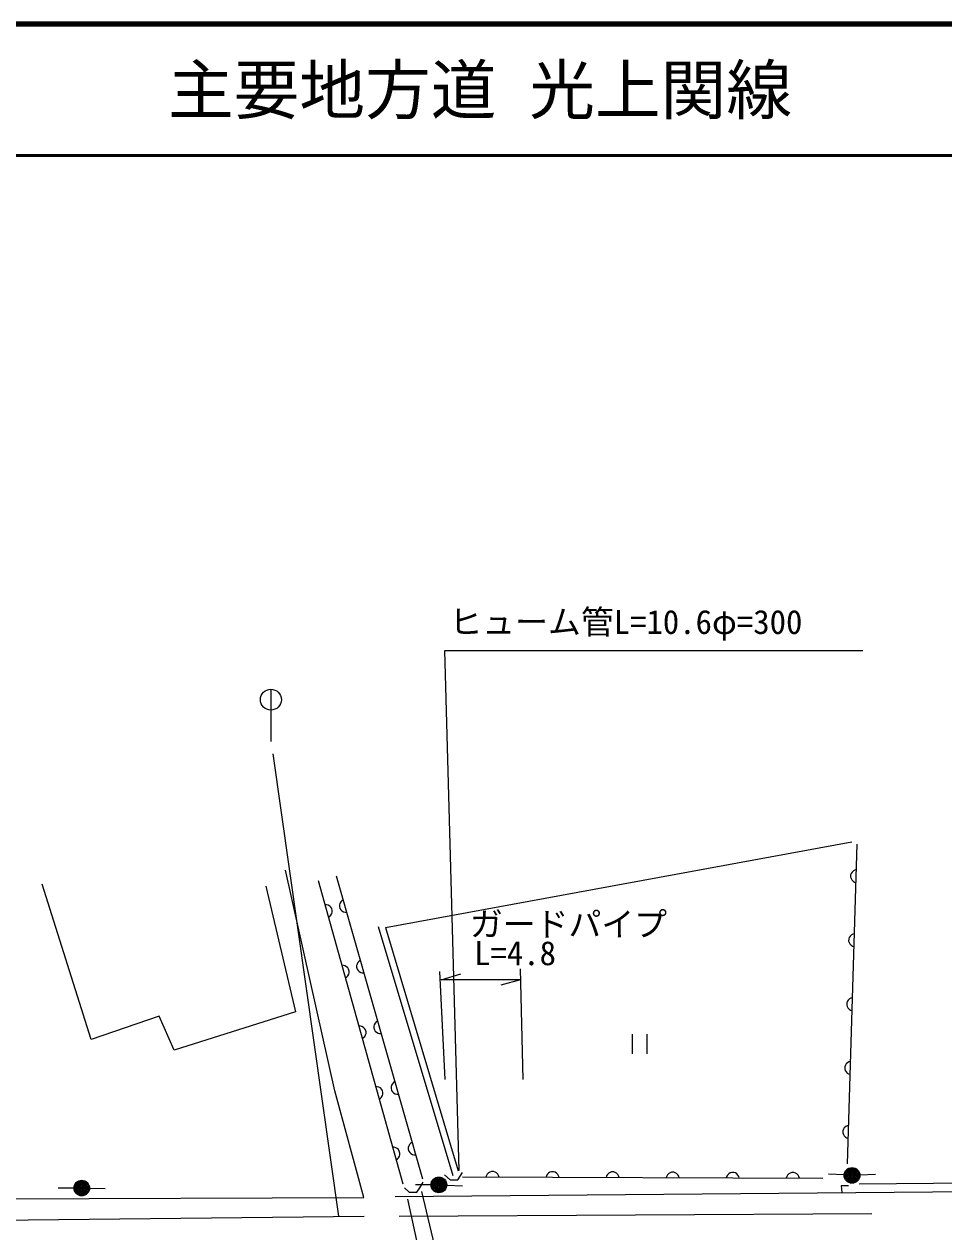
# Model space of a CAD drawing. Units: millimetres, scale not verified. Extents: x 40000 to 680000, y 20000 to 380000.
# Drawn here: x 205787 to 275785, y 288066 to 380000 of the extents above; entities that cross this region are included whole.
import ezdxf
from ezdxf.enums import TextEntityAlignment as Align

# ---------------------------------------------------------------- set-up
doc = ezdxf.new("R2010")
doc.units = ezdxf.units.MM
doc.header["$LTSCALE"] = 1000
for name, color, linetype, lineweight in [('M-BGD', 7, 'Continuous', 25), ('M-STR-HTXT', 7, 'Continuous', 13), ('M-STR-STRC', 7, 'Continuous', 25), ('M-TTL', 2, 'Continuous', 140), ('M-TTL-LINE', 7, 'Continuous', 50)]:
    doc.layers.add(name, color=color, linetype=linetype, lineweight=lineweight)
doc.layers.add('M-TTL-TXT', color=7, linetype='Continuous')
doc.styles.add('ＭＳ ゴシック', font='')
doc.styles.get('ＭＳ ゴシック').set_extended_font_data('MS Gothic')

msp = doc.modelspace()

# ---------------------------------------------------------------- linework, layer by layer
at = {"layer": 'M-BGD'}
for p, q in [((233289, 311245), (268781, 317759)), ((268447, 293237), (269182, 317573)), ((229434, 298794), (225688, 315610)), ((268736, 315350), (268693, 315231)), ((268799, 315447), (268736, 315350)), ((268902, 315544), (268799, 315447)), ((269003, 315600), (268902, 315544)), ((269123, 315637), (269003, 315600)), ((210880, 302698), (207149, 314533)), ((228173, 314799), (234603, 291721)), ((229545, 315174), (236100, 292095)), ((268693, 315231), (268688, 315072)), ((268688, 315072), (268724, 314952)), ((268724, 314952), (268781, 314851)), ((268781, 314851), (268878, 314748)), ((268878, 314748), (268975, 314685)), ((268975, 314685), (269093, 314642)), ((224173, 314375), (226445, 304810)), ((228808, 312964), (228683, 312971)), ((228920, 312934), (228808, 312964)), ((229043, 312864), (228920, 312934)), ((229127, 312785), (229043, 312864)), ((229198, 312680), (229127, 312785)), ((229240, 312527), (229198, 312680)), ((229783, 312954), (229777, 312828)), ((229777, 312828), (229821, 312675)), ((229813, 313066), (229783, 312954)), ((229882, 313189), (229813, 313066)), ((229821, 312675), (229892, 312571)), ((229961, 313274), (229882, 313189)), ((230065, 313344), (229961, 313274)), ((228950, 312012), (229054, 312082)), ((229054, 312082), (229134, 312167)), ((229134, 312167), (229203, 312289)), ((229203, 312289), (229234, 312401)), ((229234, 312401), (229240, 312527)), ((229892, 312571), (229976, 312492)), ((229976, 312492), (230099, 312423)), ((230099, 312423), (230211, 312393)), ((230211, 312393), (230337, 312387)), ((232728, 311307), (238408, 292345)), ((233289, 311245), (238827, 292720)), ((268977, 310769), (268856, 310733)), ((268546, 310364), (268541, 310205)), ((268541, 310205), (268578, 310085)), ((268589, 310482), (268546, 310364)), ((268578, 310085), (268634, 309983)), ((268652, 310580), (268589, 310482)), ((268634, 309983), (268731, 309881)), ((268755, 310677), (268652, 310580)), ((268731, 309881), (268828, 309818)), ((268856, 310733), (268755, 310677)), ((268828, 309818), (268946, 309775)), ((230094, 308349), (229969, 308355)), ((230206, 308318), (230094, 308349)), ((230329, 308249), (230206, 308318)), ((230413, 308169), (230329, 308249)), ((230483, 308065), (230413, 308169)), ((230526, 307911), (230483, 308065)), ((231094, 308338), (231088, 308213)), ((231088, 308213), (231132, 308059)), ((231124, 308450), (231094, 308338)), ((231193, 308573), (231124, 308450)), ((231132, 308059), (231203, 307955)), ((231272, 308658), (231193, 308573)), ((231376, 308729), (231272, 308658)), ((230236, 307396), (230340, 307467)), ((230340, 307467), (230420, 307551)), ((230420, 307551), (230489, 307674)), ((230489, 307674), (230520, 307785)), ((230520, 307785), (230526, 307911)), ((231203, 307955), (231287, 307876)), ((231287, 307876), (231410, 307808)), ((231410, 307808), (231522, 307777)), ((231522, 307777), (231648, 307772)), ((268399, 305497), (268394, 305338)), ((268394, 305338), (268431, 305217)), ((268443, 305615), (268399, 305497)), ((268505, 305713), (268443, 305615)), ((268608, 305809), (268505, 305713)), ((268709, 305866), (268608, 305809)), ((268830, 305902), (268709, 305866)), ((216068, 304483), (210880, 302698)), ((217204, 301889), (216068, 304483)), ((226445, 304810), (217204, 301889)), ((268431, 305217), (268487, 305116)), ((268487, 305116), (268584, 305014)), ((268584, 305014), (268681, 304951)), ((268681, 304951), (268800, 304908)), ((231381, 303733), (231255, 303739)), ((231492, 303702), (231381, 303733)), ((231615, 303633), (231492, 303702)), ((231699, 303553), (231615, 303633)), ((231770, 303449), (231699, 303553)), ((231812, 303296), (231770, 303449)), ((232405, 303723), (232399, 303597)), ((232399, 303597), (232443, 303444)), ((232435, 303835), (232405, 303723)), ((232504, 303958), (232435, 303835)), ((232443, 303444), (232514, 303340)), ((232583, 304042), (232504, 303958)), ((232687, 304113), (232583, 304042)), ((231522, 302781), (231626, 302851)), ((231626, 302851), (231706, 302935)), ((231706, 302935), (231775, 303058)), ((231775, 303058), (231806, 303170)), ((231806, 303170), (231812, 303296)), ((232514, 303340), (232598, 303260)), ((232598, 303260), (232721, 303192)), ((232721, 303192), (232833, 303162)), ((232833, 303162), (232959, 303156)), ((252064, 303121), (252064, 301628)), ((253198, 301628), (253198, 303121)), ((268252, 300630), (268247, 300471)), ((268296, 300748), (268252, 300630)), ((268358, 300846), (268296, 300748)), ((268461, 300942), (268358, 300846)), ((268562, 300999), (268461, 300942)), ((268683, 301035), (268562, 300999)), ((268247, 300471), (268284, 300350)), ((268284, 300350), (268340, 300249)), ((268340, 300249), (268437, 300146)), ((268437, 300146), (268534, 300084)), ((268534, 300084), (268653, 300040)), ((231649, 290691), (229434, 298794)), ((232667, 299117), (232541, 299124)), ((232778, 299087), (232667, 299117)), ((232901, 299017), (232778, 299087)), ((232985, 298937), (232901, 299017)), ((233056, 298833), (232985, 298937)), ((233098, 298680), (233056, 298833)), ((233716, 299107), (233710, 298981)), ((233710, 298981), (233754, 298828)), ((233746, 299219), (233716, 299107)), ((233815, 299342), (233746, 299219)), ((233754, 298828), (233825, 298724)), ((233894, 299427), (233815, 299342)), ((233998, 299498), (233894, 299427)), ((232808, 298165), (232912, 298235)), ((232912, 298235), (232992, 298320)), ((232992, 298320), (233061, 298442)), ((233061, 298442), (233092, 298554)), ((233092, 298554), (233098, 298680)), ((233825, 298724), (233909, 298645)), ((233909, 298645), (234032, 298576)), ((234032, 298576), (234144, 298546)), ((234144, 298546), (234270, 298540)), ((268314, 296075), (268211, 295978)), ((268415, 296132), (268314, 296075)), ((268536, 296168), (268415, 296132)), ((268105, 295763), (268100, 295603)), ((268100, 295603), (268137, 295483)), ((268149, 295881), (268105, 295763)), ((268137, 295483), (268193, 295382)), ((268211, 295978), (268149, 295881)), ((268193, 295382), (268290, 295279)), ((268290, 295279), (268388, 295217)), ((268388, 295217), (268506, 295173)), ((233953, 294502), (233827, 294508)), ((234064, 294471), (233953, 294502)), ((234187, 294402), (234064, 294471)), ((234271, 294322), (234187, 294402)), ((234342, 294218), (234271, 294322)), ((234384, 294064), (234342, 294218)), ((235027, 294491), (235021, 294366)), ((235021, 294366), (235065, 294213)), ((235057, 294603), (235027, 294491)), ((235125, 294726), (235057, 294603)), ((235065, 294213), (235135, 294108)), ((235205, 294811), (235125, 294726)), ((235309, 294882), (235205, 294811)), ((234094, 293549), (234198, 293620)), ((234198, 293620), (234278, 293704)), ((234278, 293704), (234347, 293827)), ((234347, 293827), (234378, 293938)), ((234378, 293938), (234384, 294064)), ((235135, 294108), (235220, 294029)), ((235220, 294029), (235343, 293961)), ((235343, 293961), (235455, 293930)), ((235455, 293930), (235581, 293925)), ((237784, 292408), (238221, 292034)), ((238783, 292034), (239157, 292595)), ((240975, 292363), (240935, 292243)), ((241035, 292462), (240975, 292363)), ((241135, 292561), (241035, 292462)), ((241235, 292621), (241135, 292561)), ((241355, 292660), (241235, 292621)), ((241514, 292659), (241355, 292660)), ((241633, 292619), (241514, 292659)), ((241732, 292559), (241633, 292619)), ((241831, 292459), (241732, 292559)), ((241891, 292359), (241831, 292459)), ((241930, 292240), (241891, 292359)), ((245607, 292444), (245547, 292345)), ((245707, 292544), (245607, 292444)), ((245807, 292603), (245707, 292544)), ((245926, 292642), (245807, 292603)), ((246085, 292642), (245926, 292642)), ((246205, 292601), (246085, 292642)), ((246304, 292541), (246205, 292601)), ((246403, 292441), (246304, 292541)), ((246462, 292342), (246403, 292441)), ((250179, 292427), (250118, 292328)), ((250278, 292526), (250179, 292427)), ((250378, 292585), (250278, 292526)), ((250498, 292625), (250378, 292585)), ((250657, 292624), (250498, 292625)), ((250776, 292584), (250657, 292624)), ((250876, 292524), (250776, 292584)), ((250975, 292424), (250876, 292524)), ((251034, 292324), (250975, 292424)), ((254750, 292409), (254690, 292310)), ((254850, 292508), (254750, 292409)), ((254950, 292568), (254850, 292508)), ((255069, 292607), (254950, 292568)), ((255228, 292606), (255069, 292607)), ((255348, 292566), (255228, 292606)), ((255447, 292506), (255348, 292566)), ((255546, 292406), (255447, 292506)), ((255606, 292306), (255546, 292406)), ((259322, 292392), (259262, 292292)), ((259422, 292491), (259322, 292392)), ((259521, 292550), (259422, 292491)), ((259641, 292589), (259521, 292550)), ((259800, 292589), (259641, 292589)), ((259919, 292549), (259800, 292589)), ((260019, 292488), (259919, 292549)), ((260118, 292389), (260019, 292488)), ((260177, 292289), (260118, 292389)), ((263893, 292374), (263833, 292275)), ((263993, 292473), (263893, 292374)), ((264093, 292533), (263993, 292473)), ((264212, 292572), (264093, 292533)), ((264372, 292571), (264212, 292572)), ((264491, 292531), (264372, 292571)), ((264590, 292471), (264491, 292531)), ((264689, 292371), (264590, 292471)), ((264749, 292271), (264689, 292371)), ((268200, 292396), (267007, 292457)), ((269392, 292394), (270585, 292451)), ((236754, 291642), (235560, 291642)), ((235913, 291409), (236163, 291846)), ((237947, 291614), (239140, 291558)), ((238221, 292034), (238783, 292034)), ((239147, 292250), (266576, 292145)), ((245547, 292345), (245507, 292226)), ((246502, 292222), (246462, 292342)), ((250118, 292328), (250078, 292208)), ((251073, 292204), (251034, 292324)), ((254690, 292310), (254650, 292191)), ((255645, 292187), (255606, 292306)), ((259262, 292292), (259221, 292173)), ((260216, 292169), (260177, 292289)), ((263833, 292275), (263793, 292155)), ((264788, 292152), (264749, 292271)), ((268520, 291580), (267959, 291579)), ((267959, 291579), (268020, 291057)), ((297151, 291960), (269331, 291705)), ((174003, 290448), (231649, 290691)), ((209572, 291399), (208377, 291399)), ((210765, 291386), (211959, 291359)), ((234036, 290751), (306072, 291401)), ((234728, 291409), (235103, 291097)), ((234960, 290552), (236909, 281694)), ((235103, 291097), (235664, 291097)), ((235664, 291097), (235913, 291409)), ((236031, 291136), (238272, 281694)), ((141031, 288270), (231667, 289269)), ((234332, 289269), (270311, 289468))]:
    msp.add_line(p, q, dxfattribs=at)
for centre, radius in [((268796, 292366), 597), ((268796, 292366), 525), ((268796, 292366), 454), ((268796, 292366), 382), ((268796, 292366), 310), ((268796, 292366), 239), ((268796, 292366), 167), ((268796, 292366), 95.5), ((268796, 292366), 23.9), ((210169, 291399), 597), ((210169, 291399), 525), ((210169, 291399), 454), ((210169, 291399), 382), ((210169, 291399), 310), ((210169, 291399), 239), ((210169, 291399), 167), ((210169, 291399), 95.5), ((237351, 291642), 597), ((237351, 291642), 525), ((237351, 291642), 454), ((237351, 291642), 382), ((237351, 291642), 310), ((237351, 291642), 239), ((237351, 291642), 167), ((237351, 291642), 95.5), ((237351, 291642), 23.9), ((210169, 291399), 23.9)]:
    msp.add_circle(centre, radius, dxfattribs=at)
at = {"layer": 'M-STR-HTXT'}
for p, q in [((237795, 332315), (269621, 332323)), ((238899, 292723), (237795, 332315)), ((243776, 299653), (243566, 308086)), ((237842, 299652), (237423, 307877)), ((237528, 307252), (239013, 307696)), ((243566, 307253), (237528, 307252)), ((243566, 307253), (242073, 306835))]:
    msp.add_line(p, q, dxfattribs=at)
at = {"layer": 'M-STR-STRC'}
for p, q in [((224566, 329373), (224567, 325391)), ((229746, 289249), (224750, 324456))]:
    msp.add_line(p, q, dxfattribs=at)
msp.add_circle((224566, 328577), 796, dxfattribs=at)
at = {"layer": 'M-TTL'}
msp.add_line((680000, 380000), (40000, 380000), dxfattribs=at)
at = {"layer": 'M-TTL-LINE'}
msp.add_line((40000, 370000), (680000, 370000), dxfattribs=at)

# ---------------------------------------------------------------- texts
at = {"layer": 'M-STR-HTXT', "style": 'ＭＳ ゴシック'}
for s, p in [('ヒューム管L=10.6φ=300', (238154, 333037)), ('ガードパイプ', (239715, 310029)), ('L=4.8', (240031, 307817))]:
    msp.add_text(s, height=1833, rotation=359.973, dxfattribs=at).set_placement(p, align=Align.BOTTOM_LEFT)
at = {"layer": 'M-TTL-TXT', "style": 'ＭＳ ゴシック'}
msp.add_text('主要地方道 光上関線', height=3666, dxfattribs=at).set_placement((216734, 375000), align=Align.MIDDLE_LEFT)

doc.saveas('drawing.dxf')
